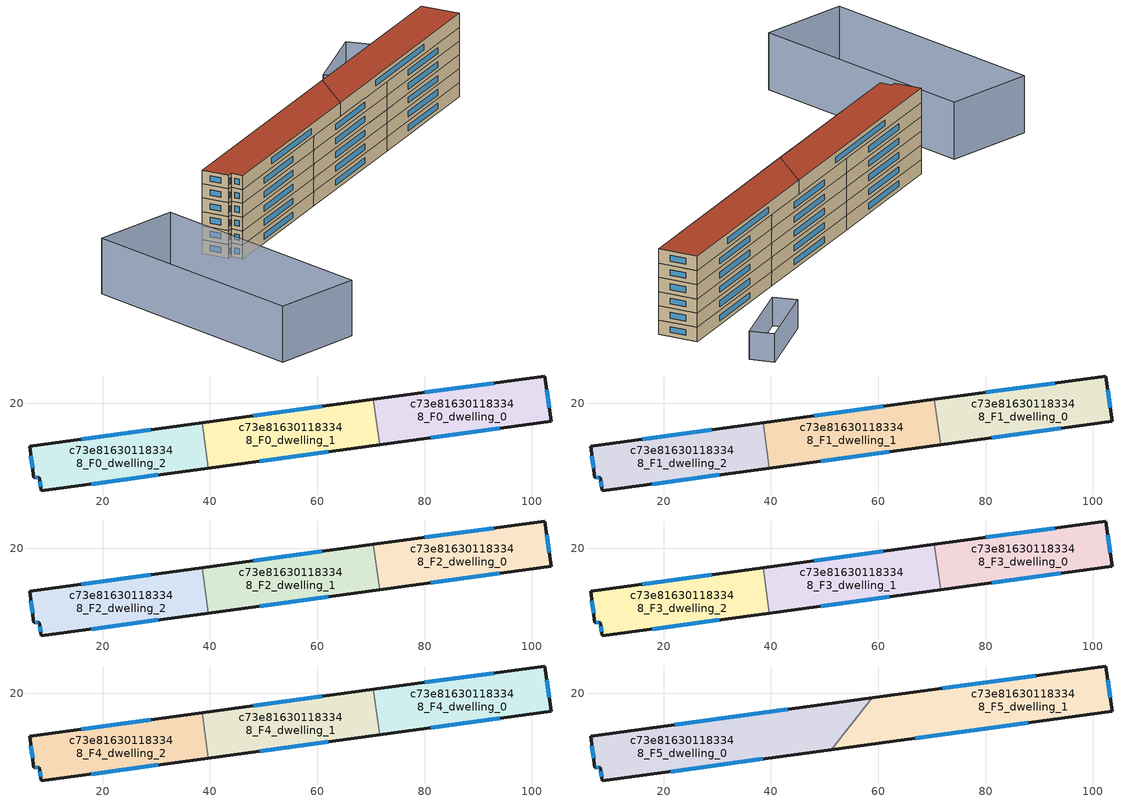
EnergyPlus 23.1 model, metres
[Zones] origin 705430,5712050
c73e816301183348_F0_dwelling_0
 floor ground (EU_floor_Construction): 102.41,25.1 103.57,16.69 71.63,12.32 70.48,20.73 z0
 wall outside (EU_wall_Construction): 71.63,12.32 103.57,16.69 102.41,25.1 70.48,20.73 z0:3
 wall to c73e816301183348_F0_dwelling_1 (EU_wall_Construction): 70.48,20.73 71.63,12.32 z0:3
 window (EU_Window_Construction): 92.85,23.79 80.04,22.04 / 103.22,19.21 102.76,22.58 / 81.19,13.63 94.01,15.38 z0.9:2.1
c73e816301183348_F0_dwelling_1
 floor ground (EU_floor_Construction): 70.48,20.73 71.63,12.32 39.73,7.95 38.58,16.37 z0
 wall outside (EU_wall_Construction): 70.48,20.73 38.58,16.37 / 39.73,7.95 71.63,12.32 z0:3
 wall to c73e816301183348_F0_dwelling_2 (EU_wall_Construction): 38.58,16.37 39.73,7.95 z0:3
 window (EU_Window_Construction): 60.93,19.43 48.13,17.68 / 49.28,9.25 62.08,11.01 z0.9:2.1
c73e816301183348_F0_dwelling_2
 floor ground (EU_floor_Construction): 38.58,16.37 39.73,7.95 8.55,3.68 8.24,6.27 7.19,6.15 6.39,11.97 z0
 wall outside (EU_wall_Construction): 38.58,16.37 6.39,11.97 7.19,6.15 8.24,6.27 8.55,3.68 39.73,7.95 z0:3
 window (EU_Window_Construction): 17.88,4.95 30.39,6.67 / 8.33,5.49 8.46,4.45 / 7.51,6.18 7.93,6.23 / 6.63,10.23 6.95,7.89 / 28.94,15.06 16.03,13.29 z0.9:2.1
c73e816301183348_F1_dwelling_0
 floor to c73e816301183348_F0_dwelling_0 (EU_floor_Construction): 102.41,25.1 103.57,16.69 71.63,12.32 70.48,20.73 z3
 wall outside (EU_wall_Construction): 71.63,12.32 103.57,16.69 102.41,25.1 70.48,20.73 z3:6
 wall to c73e816301183348_F1_dwelling_1 (EU_wall_Construction): 70.48,20.73 71.63,12.32 z3:6
 window (EU_Window_Construction): 92.85,23.79 80.04,22.04 / 103.22,19.21 102.76,22.58 / 81.19,13.63 94.01,15.38 z3.9:5.1
c73e816301183348_F1_dwelling_1
 floor to c73e816301183348_F0_dwelling_1 (EU_floor_Construction): 70.48,20.73 71.63,12.32 39.73,7.95 38.58,16.37 z3
 wall outside (EU_wall_Construction): 70.48,20.73 38.58,16.37 / 39.73,7.95 71.63,12.32 z3:6
 wall to c73e816301183348_F1_dwelling_2 (EU_wall_Construction): 38.58,16.37 39.73,7.95 z3:6
 window (EU_Window_Construction): 60.93,19.43 48.13,17.68 / 49.28,9.25 62.08,11.01 z3.9:5.1
c73e816301183348_F1_dwelling_2
 floor to c73e816301183348_F0_dwelling_2 (EU_floor_Construction): 38.58,16.37 39.73,7.95 8.55,3.68 8.24,6.27 7.19,6.15 6.39,11.97 z3
 wall outside (EU_wall_Construction): 38.58,16.37 6.39,11.97 7.19,6.15 8.24,6.27 8.55,3.68 39.73,7.95 z3:6
 window (EU_Window_Construction): 17.88,4.95 30.39,6.67 / 8.33,5.49 8.46,4.45 / 7.51,6.18 7.93,6.23 / 6.63,10.23 6.95,7.89 / 28.94,15.06 16.03,13.29 z3.9:5.1
c73e816301183348_F2_dwelling_0
 floor to c73e816301183348_F1_dwelling_0 (EU_floor_Construction): 102.41,25.1 103.57,16.69 71.63,12.32 70.48,20.73 z6
 wall outside (EU_wall_Construction): 71.63,12.32 103.57,16.69 102.41,25.1 70.48,20.73 z6:9
 wall to c73e816301183348_F2_dwelling_1 (EU_wall_Construction): 70.48,20.73 71.63,12.32 z6:9
 window (EU_Window_Construction): 92.85,23.79 80.04,22.04 / 103.22,19.21 102.76,22.58 / 81.19,13.63 94.01,15.38 z6.9:8.1
c73e816301183348_F2_dwelling_1
 floor to c73e816301183348_F1_dwelling_1 (EU_floor_Construction): 70.48,20.73 71.63,12.32 39.73,7.95 38.58,16.37 z6
 wall outside (EU_wall_Construction): 70.48,20.73 38.58,16.37 / 39.73,7.95 71.63,12.32 z6:9
 wall to c73e816301183348_F2_dwelling_2 (EU_wall_Construction): 38.58,16.37 39.73,7.95 z6:9
 window (EU_Window_Construction): 60.93,19.43 48.13,17.68 / 49.28,9.25 62.08,11.01 z6.9:8.1
c73e816301183348_F2_dwelling_2
 floor to c73e816301183348_F1_dwelling_2 (EU_floor_Construction): 38.58,16.37 39.73,7.95 8.55,3.68 8.24,6.27 7.19,6.15 6.39,11.97 z6
 wall outside (EU_wall_Construction): 38.58,16.37 6.39,11.97 7.19,6.15 8.24,6.27 8.55,3.68 39.73,7.95 z6:9
 window (EU_Window_Construction): 17.88,4.95 30.39,6.67 / 8.33,5.49 8.46,4.45 / 7.51,6.18 7.93,6.23 / 6.63,10.23 6.95,7.89 / 28.94,15.06 16.03,13.29 z6.9:8.1
c73e816301183348_F3_dwelling_0
 floor to c73e816301183348_F2_dwelling_0 (EU_floor_Construction): 102.41,25.1 103.57,16.69 71.63,12.32 70.48,20.73 z9
 wall outside (EU_wall_Construction): 71.63,12.32 103.57,16.69 102.41,25.1 70.48,20.73 z9:12
 wall to c73e816301183348_F3_dwelling_1 (EU_wall_Construction): 70.48,20.73 71.63,12.32 z9:12
 window (EU_Window_Construction): 92.85,23.79 80.04,22.04 / 103.22,19.21 102.76,22.58 / 81.19,13.63 94.01,15.38 z9.9:11.1
c73e816301183348_F3_dwelling_1
 floor to c73e816301183348_F2_dwelling_1 (EU_floor_Construction): 70.48,20.73 71.63,12.32 39.73,7.95 38.58,16.37 z9
 wall outside (EU_wall_Construction): 70.48,20.73 38.58,16.37 / 39.73,7.95 71.63,12.32 z9:12
 wall to c73e816301183348_F3_dwelling_2 (EU_wall_Construction): 38.58,16.37 39.73,7.95 z9:12
 window (EU_Window_Construction): 60.93,19.43 48.13,17.68 / 49.28,9.25 62.08,11.01 z9.9:11.1
c73e816301183348_F3_dwelling_2
 floor to c73e816301183348_F2_dwelling_2 (EU_floor_Construction): 38.58,16.37 39.73,7.95 8.55,3.68 8.24,6.27 7.19,6.15 6.39,11.97 z9
 wall outside (EU_wall_Construction): 38.58,16.37 6.39,11.97 7.19,6.15 8.24,6.27 8.55,3.68 39.73,7.95 z9:12
 window (EU_Window_Construction): 17.88,4.95 30.39,6.67 / 8.33,5.49 8.46,4.45 / 7.51,6.18 7.93,6.23 / 6.63,10.23 6.95,7.89 / 28.94,15.06 16.03,13.29 z9.9:11.1
c73e816301183348_F4_dwelling_0
 floor to c73e816301183348_F3_dwelling_0 (EU_floor_Construction): 102.41,25.1 103.57,16.69 71.63,12.32 70.48,20.73 z12
 wall outside (EU_wall_Construction): 71.63,12.32 103.57,16.69 102.41,25.1 70.48,20.73 z12:15
 wall to c73e816301183348_F4_dwelling_1 (EU_wall_Construction): 70.48,20.73 71.63,12.32 z12:15
 window (EU_Window_Construction): 92.85,23.79 80.04,22.04 / 103.22,19.21 102.76,22.58 / 81.19,13.63 94.01,15.38 z12.9:14.1
c73e816301183348_F4_dwelling_1
 floor to c73e816301183348_F3_dwelling_1 (EU_floor_Construction): 70.48,20.73 71.63,12.32 39.73,7.95 38.58,16.37 z12
 wall outside (EU_wall_Construction): 70.48,20.73 38.58,16.37 / 39.73,7.95 71.63,12.32 z12:15
 wall to c73e816301183348_F4_dwelling_2 (EU_wall_Construction): 38.58,16.37 39.73,7.95 z12:15
 window (EU_Window_Construction): 60.93,19.43 48.13,17.68 / 49.28,9.25 62.08,11.01 z12.9:14.1
c73e816301183348_F4_dwelling_2
 floor to c73e816301183348_F3_dwelling_2 (EU_floor_Construction): 38.58,16.37 39.73,7.95 8.55,3.68 8.24,6.27 7.19,6.15 6.39,11.97 z12
 wall outside (EU_wall_Construction): 38.58,16.37 6.39,11.97 7.19,6.15 8.24,6.27 8.55,3.68 39.73,7.95 z12:15
 window (EU_Window_Construction): 17.88,4.95 30.39,6.67 / 8.33,5.49 8.46,4.45 / 7.51,6.18 7.93,6.23 / 6.63,10.23 6.95,7.89 / 28.94,15.06 16.03,13.29 z12.9:14.1
c73e816301183348_F5_dwelling_0
 floor to c73e816301183348_F4_dwelling_2 (EU_floor_Construction): 38.58,16.37 39.73,7.95 8.55,3.68 8.24,6.27 7.19,6.15 6.39,11.97 z15
 floor to c73e816301183348_F4_dwelling_1 (EU_floor_Construction): 58.91,19.15 51.28,9.53 39.73,7.95 38.58,16.37 z15
 wall outside (EU_wall_Construction): 58.91,19.15 6.39,11.97 7.19,6.15 8.24,6.27 8.55,3.68 51.28,9.53 z15:18
 wall to c73e816301183348_F5_dwelling_1 (EU_wall_Construction): 51.28,9.53 58.91,19.15 z15:18
 window (EU_Window_Construction): 21.34,5.43 38.49,7.78 / 8.33,5.49 8.46,4.45 / 7.51,6.18 7.93,6.23 / 6.63,10.23 6.95,7.89 / 43.19,17 22.12,14.12 z15.9:17.1
 roof outside (EU_roof_Construction): 51.28,9.53 58.91,19.15 6.39,11.97 7.19,6.15 8.24,6.27 8.55,3.68 z18
c73e816301183348_F5_dwelling_1
 floor to c73e816301183348_F4_dwelling_0 (EU_floor_Construction): 102.41,25.1 103.57,16.69 71.63,12.32 70.48,20.73 z15
 floor to c73e816301183348_F4_dwelling_1 (EU_floor_Construction): 70.48,20.73 71.63,12.32 51.28,9.53 58.91,19.15 z15
 wall outside (EU_wall_Construction): 51.28,9.53 103.57,16.69 102.41,25.1 58.91,19.15 z15:18
 window (EU_Window_Construction): 89.39,23.32 71.93,20.93 / 103.22,19.21 102.76,22.58 / 66.93,11.67 87.92,14.55 z15.9:17.1
 roof outside (EU_roof_Construction): 103.57,16.69 102.41,25.1 58.91,19.15 51.28,9.53 z18
shading: -3.4,12.98 -12.42,-37.15 / -12.42,-37.15 -31.58,-33.7 / -31.58,-33.7 -22.56,16.43 / -22.56,16.43 -3.4,12.98 z0:12; 104.21,38.6 87.39,32.43 / 87.39,32.43 85.6,37.32 / 85.6,37.32 102.42,43.49 / 102.42,43.49 104.21,38.6 z0:6
[Building]
EU S2 Campaign: North Axis=0; Terrain=City; Solar Distribution=FullExterior
[Site:Location]
London: Latitude=51.5; Longitude=-0.5; Time Zone=0; Elevation=25
[SizingPeriod:WeatherFileDays]
AnnualSizingPeriod: Begin Month=1; Begin Day of Month=1; End Month=12; End Day of Month=31; Day of Week for Start Day=Monday; Use Weather File Daylight Saving Period=No; Use Weather File Rain and Snow Indicators=No
[MATERIAL]
EU_InternalMass_Material: Roughness=MediumRough; Thickness=0.1; Conductivity=1; Density=1800; Specific Heat=900; Thermal Absorptance=0.9; Solar Absorptance=0.7; Visible Absorptance=0.7
[MATERIAL:NOMASS] Roughness=MediumRough; Thermal Absorptance=0.9; Solar Absorptance=0.7; Visible Absorptance=0.7
Name | Thermal Resistance
EU_wall_NoMass | 1.04674
EU_roof_NoMass | 4.32442
EU_floor_NoMass | 2.04616
[WINDOWMATERIAL:SIMPLEGLAZINGSYSTEM]
EU_Window_SimpleGlazing: UFactor=4.25843; Solar Heat Gain Coefficient=0.85; Visible Transmittance=0.85
[CONSTRUCTION]
EU_wall_Construction: EU_wall_NoMass
EU_roof_Construction: EU_roof_NoMass
EU_floor_Construction: EU_floor_NoMass
EU_InternalMass_Construction: EU_InternalMass_Material
EU_Window_Construction: EU_Window_SimpleGlazing
[ZONE] Type=1; Multiplier=1; Ceiling Height=autocalculate; Floor Area=autocalculate; Part of Total Floor Area=Yes
Name | Volume
c73e816301183348_F0_dwelling_0; c73e816301183348_F1_dwelling_0; c73e816301183348_F2_dwelling_0; c73e816301183348_F3_dwelling_0; c73e816301183348_F4_dwelling_0 | 820.964
c73e816301183348_F5_dwelling_0 | 1231.42
c73e816301183348_F0_dwelling_1; c73e816301183348_F1_dwelling_1; c73e816301183348_F2_dwelling_1; c73e816301183348_F3_dwelling_1; c73e816301183348_F4_dwelling_1 | 820.989
c73e816301183348_F5_dwelling_1 | 1231.45
c73e816301183348_F0_dwelling_2; c73e816301183348_F1_dwelling_2; c73e816301183348_F2_dwelling_2; c73e816301183348_F3_dwelling_2; c73e816301183348_F4_dwelling_2 | 821.004
[INTERNALMASS] Construction=EU_InternalMass_Construction
Name | Zone or ZoneList | Surface Area
c73e816301183348_F0_dwelling_0_EU_InternalMass | c73e816301183348_F0_dwelling_0 | 273.655
c73e816301183348_F0_dwelling_1_EU_InternalMass | c73e816301183348_F0_dwelling_1 | 273.662
c73e816301183348_F0_dwelling_2_EU_InternalMass | c73e816301183348_F0_dwelling_2 | 273.668
c73e816301183348_F1_dwelling_0_EU_InternalMass | c73e816301183348_F1_dwelling_0 | 273.655
c73e816301183348_F1_dwelling_1_EU_InternalMass | c73e816301183348_F1_dwelling_1 | 273.662
c73e816301183348_F1_dwelling_2_EU_InternalMass | c73e816301183348_F1_dwelling_2 | 273.668
c73e816301183348_F2_dwelling_0_EU_InternalMass | c73e816301183348_F2_dwelling_0 | 273.655
c73e816301183348_F2_dwelling_1_EU_InternalMass | c73e816301183348_F2_dwelling_1 | 273.662
c73e816301183348_F2_dwelling_2_EU_InternalMass | c73e816301183348_F2_dwelling_2 | 273.668
c73e816301183348_F3_dwelling_0_EU_InternalMass | c73e816301183348_F3_dwelling_0 | 273.655
c73e816301183348_F3_dwelling_1_EU_InternalMass | c73e816301183348_F3_dwelling_1 | 273.662
c73e816301183348_F3_dwelling_2_EU_InternalMass | c73e816301183348_F3_dwelling_2 | 273.668
c73e816301183348_F4_dwelling_0_EU_InternalMass | c73e816301183348_F4_dwelling_0 | 273.655
c73e816301183348_F4_dwelling_1_EU_InternalMass | c73e816301183348_F4_dwelling_1 | 273.662
c73e816301183348_F4_dwelling_2_EU_InternalMass | c73e816301183348_F4_dwelling_2 | 273.668
c73e816301183348_F5_dwelling_0_EU_InternalMass | c73e816301183348_F5_dwelling_0 | 410.474
c73e816301183348_F5_dwelling_1_EU_InternalMass | c73e816301183348_F5_dwelling_1 | 410.482
[OTHEREQUIPMENT] Fuel Type=Electricity; Design Level Calculation Method=Watts/Area; Power per Zone Floor Area=1; Fraction Latent=0; Fraction Radiant=0; Fraction Lost=0; Carbon Dioxide Generation Rate=0; EndUse Subcategory=EU_Step8_InternalGains
Name | Zone or ZoneList or Space or SpaceList | Schedule
EU_Step8_InternalGain_c73e816301183348_F0_dwelling_0_f000 | c73e816301183348_F0_dwelling_0 | EU_Step8_GainSchedule_c73e816301183348_F0_dwelling_0_f000
EU_Step8_InternalGain_c73e816301183348_F0_dwelling_1_f000 | c73e816301183348_F0_dwelling_1 | EU_Step8_GainSchedule_c73e816301183348_F0_dwelling_1_f000
EU_Step8_InternalGain_c73e816301183348_F0_dwelling_2_f000 | c73e816301183348_F0_dwelling_2 | EU_Step8_GainSchedule_c73e816301183348_F0_dwelling_2_f000
EU_Step8_InternalGain_c73e816301183348_F1_dwelling_0_f000 | c73e816301183348_F1_dwelling_0 | EU_Step8_GainSchedule_c73e816301183348_F1_dwelling_0_f000
EU_Step8_InternalGain_c73e816301183348_F1_dwelling_1_f000 | c73e816301183348_F1_dwelling_1 | EU_Step8_GainSchedule_c73e816301183348_F1_dwelling_1_f000
EU_Step8_InternalGain_c73e816301183348_F1_dwelling_2_f000 | c73e816301183348_F1_dwelling_2 | EU_Step8_GainSchedule_c73e816301183348_F1_dwelling_2_f000
EU_Step8_InternalGain_c73e816301183348_F2_dwelling_0_f000 | c73e816301183348_F2_dwelling_0 | EU_Step8_GainSchedule_c73e816301183348_F2_dwelling_0_f000
EU_Step8_InternalGain_c73e816301183348_F2_dwelling_1_f000 | c73e816301183348_F2_dwelling_1 | EU_Step8_GainSchedule_c73e816301183348_F2_dwelling_1_f000
EU_Step8_InternalGain_c73e816301183348_F2_dwelling_2_f000 | c73e816301183348_F2_dwelling_2 | EU_Step8_GainSchedule_c73e816301183348_F2_dwelling_2_f000
EU_Step8_InternalGain_c73e816301183348_F3_dwelling_0_f000 | c73e816301183348_F3_dwelling_0 | EU_Step8_GainSchedule_c73e816301183348_F3_dwelling_0_f000
EU_Step8_InternalGain_c73e816301183348_F3_dwelling_1_f000 | c73e816301183348_F3_dwelling_1 | EU_Step8_GainSchedule_c73e816301183348_F3_dwelling_1_f000
EU_Step8_InternalGain_c73e816301183348_F3_dwelling_2_f000 | c73e816301183348_F3_dwelling_2 | EU_Step8_GainSchedule_c73e816301183348_F3_dwelling_2_f000
EU_Step8_InternalGain_c73e816301183348_F4_dwelling_0_f000 | c73e816301183348_F4_dwelling_0 | EU_Step8_GainSchedule_c73e816301183348_F4_dwelling_0_f000
EU_Step8_InternalGain_c73e816301183348_F4_dwelling_1_f000 | c73e816301183348_F4_dwelling_1 | EU_Step8_GainSchedule_c73e816301183348_F4_dwelling_1_f000
EU_Step8_InternalGain_c73e816301183348_F4_dwelling_2_f000 | c73e816301183348_F4_dwelling_2 | EU_Step8_GainSchedule_c73e816301183348_F4_dwelling_2_f000
EU_Step8_InternalGain_c73e816301183348_F5_dwelling_0_f000 | c73e816301183348_F5_dwelling_0 | EU_Step8_GainSchedule_c73e816301183348_F5_dwelling_0_f000
EU_Step8_InternalGain_c73e816301183348_F5_dwelling_1_f000 | c73e816301183348_F5_dwelling_1 | EU_Step8_GainSchedule_c73e816301183348_F5_dwelling_1_f000
[ZONEVENTILATION:DESIGNFLOWRATE] Schedule=EU_AlwaysOn; Design Flow Rate Calculation Method=AirChanges/Hour; Air Changes per Hour=0.488719; Ventilation Type=Natural; Fan Pressure Rise=0; Fan Total Efficiency=1; Constant Term Coefficient=1; Temperature Term Coefficient=0; Velocity Term Coefficient=0; Velocity Squared Term Coefficient=0; Minimum Indoor Temperature=-100; Maximum Indoor Temperature=100; Delta Temperature=-100; Minimum Outdoor Temperature=-100; Maximum Outdoor Temperature=100; Maximum Wind Speed=40
Name | Zone or ZoneList or Space or SpaceList
EU_ConstantAir_c73e816301183348_F0_dwelling_0 | c73e816301183348_F0_dwelling_0
EU_ConstantAir_c73e816301183348_F0_dwelling_1 | c73e816301183348_F0_dwelling_1
EU_ConstantAir_c73e816301183348_F0_dwelling_2 | c73e816301183348_F0_dwelling_2
EU_ConstantAir_c73e816301183348_F1_dwelling_0 | c73e816301183348_F1_dwelling_0
EU_ConstantAir_c73e816301183348_F1_dwelling_1 | c73e816301183348_F1_dwelling_1
EU_ConstantAir_c73e816301183348_F1_dwelling_2 | c73e816301183348_F1_dwelling_2
EU_ConstantAir_c73e816301183348_F2_dwelling_0 | c73e816301183348_F2_dwelling_0
EU_ConstantAir_c73e816301183348_F2_dwelling_1 | c73e816301183348_F2_dwelling_1
EU_ConstantAir_c73e816301183348_F2_dwelling_2 | c73e816301183348_F2_dwelling_2
EU_ConstantAir_c73e816301183348_F3_dwelling_0 | c73e816301183348_F3_dwelling_0
EU_ConstantAir_c73e816301183348_F3_dwelling_1 | c73e816301183348_F3_dwelling_1
EU_ConstantAir_c73e816301183348_F3_dwelling_2 | c73e816301183348_F3_dwelling_2
EU_ConstantAir_c73e816301183348_F4_dwelling_0 | c73e816301183348_F4_dwelling_0
EU_ConstantAir_c73e816301183348_F4_dwelling_1 | c73e816301183348_F4_dwelling_1
EU_ConstantAir_c73e816301183348_F4_dwelling_2 | c73e816301183348_F4_dwelling_2
EU_ConstantAir_c73e816301183348_F5_dwelling_0 | c73e816301183348_F5_dwelling_0
EU_ConstantAir_c73e816301183348_F5_dwelling_1 | c73e816301183348_F5_dwelling_1
[HVACTEMPLATE:THERMOSTAT] Constant Heating Setpoint=20; Constant Cooling Setpoint=50
EU_HeatOnly_c73e816301183348_F0_dwelling_0; EU_HeatOnly_c73e816301183348_F0_dwelling_1; EU_HeatOnly_c73e816301183348_F0_dwelling_2; EU_HeatOnly_c73e816301183348_F1_dwelling_0; EU_HeatOnly_c73e816301183348_F1_dwelling_1; EU_HeatOnly_c73e816301183348_F1_dwelling_2; EU_HeatOnly_c73e816301183348_F2_dwelling_0; EU_HeatOnly_c73e816301183348_F2_dwelling_1; EU_HeatOnly_c73e816301183348_F2_dwelling_2; EU_HeatOnly_c73e816301183348_F3_dwelling_0; EU_HeatOnly_c73e816301183348_F3_dwelling_1; EU_HeatOnly_c73e816301183348_F3_dwelling_2; EU_HeatOnly_c73e816301183348_F4_dwelling_0; EU_HeatOnly_c73e816301183348_F4_dwelling_1; EU_HeatOnly_c73e816301183348_F4_dwelling_2; EU_HeatOnly_c73e816301183348_F5_dwelling_0; EU_HeatOnly_c73e816301183348_F5_dwelling_1
[HVACTEMPLATE:ZONE:IDEALLOADSAIRSYSTEM] System Availability Schedule=EU_AlwaysOn; Maximum Heating Supply Air Temperature=50; Minimum Cooling Supply Air Temperature=13; Maximum Heating Supply Air Humidity Ratio=0.0156; Minimum Cooling Supply Air Humidity Ratio=0.0077; Heating Limit=NoLimit; Cooling Limit=NoLimit; Heating Availability Schedule=EU_AlwaysOn; Cooling Availability Schedule=EU_CoolingOff; Dehumidification Control Type=ConstantSensibleHeatRatio; Cooling Sensible Heat Ratio=0.7; Dehumidification Setpoint=60; Humidification Control Type=None; Humidification Setpoint=30; Outdoor Air Method=None; Outdoor Air Flow Rate per Person=0.00944; Outdoor Air Flow Rate per Zone Floor Area=0; Outdoor Air Flow Rate per Zone=0; Demand Controlled Ventilation Type=None; Outdoor Air Economizer Type=NoEconomizer; Heat Recovery Type=None; Sensible Heat Recovery Effectiveness=0.7; Latent Heat Recovery Effectiveness=0.65
Name | Template Thermostat
c73e816301183348_F0_dwelling_0 | EU_HeatOnly_c73e816301183348_F0_dwelling_0
c73e816301183348_F0_dwelling_1 | EU_HeatOnly_c73e816301183348_F0_dwelling_1
c73e816301183348_F0_dwelling_2 | EU_HeatOnly_c73e816301183348_F0_dwelling_2
c73e816301183348_F1_dwelling_0 | EU_HeatOnly_c73e816301183348_F1_dwelling_0
c73e816301183348_F1_dwelling_1 | EU_HeatOnly_c73e816301183348_F1_dwelling_1
c73e816301183348_F1_dwelling_2 | EU_HeatOnly_c73e816301183348_F1_dwelling_2
c73e816301183348_F2_dwelling_0 | EU_HeatOnly_c73e816301183348_F2_dwelling_0
c73e816301183348_F2_dwelling_1 | EU_HeatOnly_c73e816301183348_F2_dwelling_1
c73e816301183348_F2_dwelling_2 | EU_HeatOnly_c73e816301183348_F2_dwelling_2
c73e816301183348_F3_dwelling_0 | EU_HeatOnly_c73e816301183348_F3_dwelling_0
c73e816301183348_F3_dwelling_1 | EU_HeatOnly_c73e816301183348_F3_dwelling_1
c73e816301183348_F3_dwelling_2 | EU_HeatOnly_c73e816301183348_F3_dwelling_2
c73e816301183348_F4_dwelling_0 | EU_HeatOnly_c73e816301183348_F4_dwelling_0
c73e816301183348_F4_dwelling_1 | EU_HeatOnly_c73e816301183348_F4_dwelling_1
c73e816301183348_F4_dwelling_2 | EU_HeatOnly_c73e816301183348_F4_dwelling_2
c73e816301183348_F5_dwelling_0 | EU_HeatOnly_c73e816301183348_F5_dwelling_0
c73e816301183348_F5_dwelling_1 | EU_HeatOnly_c73e816301183348_F5_dwelling_1
[SIZING:ZONE] Zone Cooling Design Supply Air Temperature Input Method=SupplyAirTemperature; Zone Cooling Design Supply Air Temperature=13; Zone Heating Design Supply Air Temperature Input Method=SupplyAirTemperature; Zone Heating Design Supply Air Temperature=50; Zone Cooling Design Supply Air Humidity Ratio=0.008; Zone Heating Design Supply Air Humidity Ratio=0.008; Cooling Design Air Flow Method=DesignDay; Cooling Design Air Flow Rate=0; Cooling Minimum Air Flow per Zone Floor Area=0.000762; Cooling Minimum Air Flow=0; Cooling Minimum Air Flow Fraction=0.2; Heating Design Air Flow Method=DesignDay; Heating Design Air Flow Rate=0; Heating Maximum Air Flow per Zone Floor Area=0.002032; Heating Maximum Air Flow=0.141576; Heating Maximum Air Flow Fraction=0.3; Account for Dedicated Outdoor Air System=No; Dedicated Outdoor Air System Control Strategy=NeutralSupplyAir; Dedicated Outdoor Air Low Setpoint Temperature for Design=autosize; Dedicated Outdoor Air High Setpoint Temperature for Design=autosize; Zone Load Sizing Method=Sensible Load Only No Latent Load; Zone Latent Cooling Design Supply Air Humidity Ratio Input Method=HumidityRatioDifference; Zone Cooling Design Supply Air Humidity Ratio Difference=0.005; Zone Latent Heating Design Supply Air Humidity Ratio Input Method=HumidityRatioDifference; Zone Humidification Design Supply Air Humidity Ratio Difference=0.005
c73e816301183348_F0_dwelling_0; c73e816301183348_F0_dwelling_1; c73e816301183348_F0_dwelling_2; c73e816301183348_F1_dwelling_0; c73e816301183348_F1_dwelling_1; c73e816301183348_F1_dwelling_2; c73e816301183348_F2_dwelling_0; c73e816301183348_F2_dwelling_1; c73e816301183348_F2_dwelling_2; c73e816301183348_F3_dwelling_0; c73e816301183348_F3_dwelling_1; c73e816301183348_F3_dwelling_2; c73e816301183348_F4_dwelling_0; c73e816301183348_F4_dwelling_1; c73e816301183348_F4_dwelling_2; c73e816301183348_F5_dwelling_0; c73e816301183348_F5_dwelling_1
[SCHEDULE:CONSTANT]
Name | Hourly Value
EU_AlwaysOn | 1
EU_CoolingOff | 0
[SCHEDULE:FILE] Column Number=1; Rows to Skip at Top=0; Number of Hours of Data=8760; Column Separator=Comma; Interpolate to Timestep=No; Minutes per Item=60; Adjust Schedule for Daylight Savings=Yes
Name | File
EU_Step8_GainSchedule_c73e816301183348_F0_dwelling_0_f000 | ../../schedules/c73e816301183348/c73e816301183348_F0_dwelling_0_f000_gain.csv
EU_Step8_GainSchedule_c73e816301183348_F0_dwelling_1_f000 | ../../schedules/c73e816301183348/c73e816301183348_F0_dwelling_1_f000_gain.csv
EU_Step8_GainSchedule_c73e816301183348_F0_dwelling_2_f000 | ../../schedules/c73e816301183348/c73e816301183348_F0_dwelling_2_f000_gain.csv
EU_Step8_GainSchedule_c73e816301183348_F1_dwelling_0_f000 | ../../schedules/c73e816301183348/c73e816301183348_F1_dwelling_0_f000_gain.csv
EU_Step8_GainSchedule_c73e816301183348_F1_dwelling_1_f000 | ../../schedules/c73e816301183348/c73e816301183348_F1_dwelling_1_f000_gain.csv
EU_Step8_GainSchedule_c73e816301183348_F1_dwelling_2_f000 | ../../schedules/c73e816301183348/c73e816301183348_F1_dwelling_2_f000_gain.csv
EU_Step8_GainSchedule_c73e816301183348_F2_dwelling_0_f000 | ../../schedules/c73e816301183348/c73e816301183348_F2_dwelling_0_f000_gain.csv
EU_Step8_GainSchedule_c73e816301183348_F2_dwelling_1_f000 | ../../schedules/c73e816301183348/c73e816301183348_F2_dwelling_1_f000_gain.csv
EU_Step8_GainSchedule_c73e816301183348_F2_dwelling_2_f000 | ../../schedules/c73e816301183348/c73e816301183348_F2_dwelling_2_f000_gain.csv
EU_Step8_GainSchedule_c73e816301183348_F3_dwelling_0_f000 | ../../schedules/c73e816301183348/c73e816301183348_F3_dwelling_0_f000_gain.csv
EU_Step8_GainSchedule_c73e816301183348_F3_dwelling_1_f000 | ../../schedules/c73e816301183348/c73e816301183348_F3_dwelling_1_f000_gain.csv
EU_Step8_GainSchedule_c73e816301183348_F3_dwelling_2_f000 | ../../schedules/c73e816301183348/c73e816301183348_F3_dwelling_2_f000_gain.csv
EU_Step8_GainSchedule_c73e816301183348_F4_dwelling_0_f000 | ../../schedules/c73e816301183348/c73e816301183348_F4_dwelling_0_f000_gain.csv
EU_Step8_GainSchedule_c73e816301183348_F4_dwelling_1_f000 | ../../schedules/c73e816301183348/c73e816301183348_F4_dwelling_1_f000_gain.csv
EU_Step8_GainSchedule_c73e816301183348_F4_dwelling_2_f000 | ../../schedules/c73e816301183348/c73e816301183348_F4_dwelling_2_f000_gain.csv
EU_Step8_GainSchedule_c73e816301183348_F5_dwelling_0_f000 | ../../schedules/c73e816301183348/c73e816301183348_F5_dwelling_0_f000_gain.csv
EU_Step8_GainSchedule_c73e816301183348_F5_dwelling_1_f000 | ../../schedules/c73e816301183348/c73e816301183348_F5_dwelling_1_f000_gain.csv
